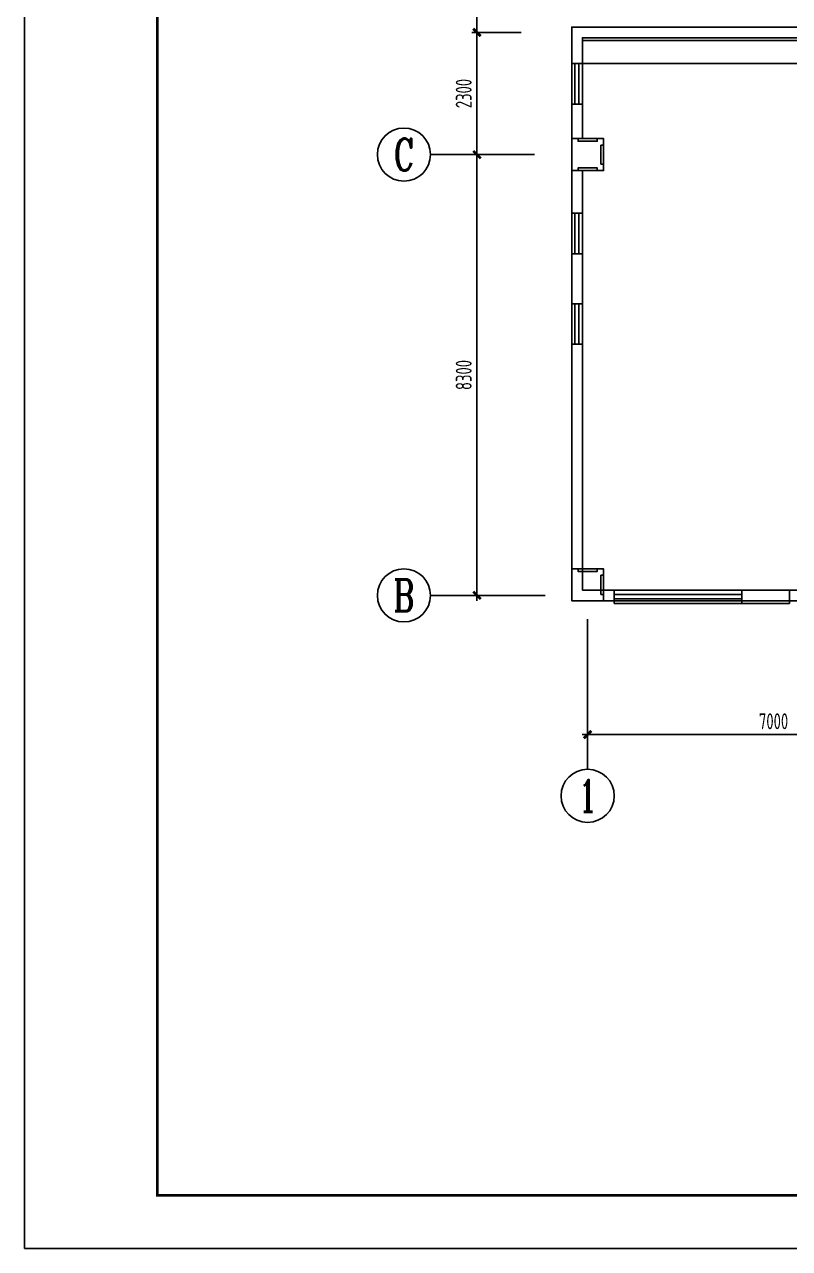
# Model space of a CAD drawing. Extents: x 428750 to 517850, y -31607 to 62245.
# Drawn here: x 428750 to 443153, y 20245 to 43293 of the extents above; entities that cross this region are included whole.
import ezdxf
from ezdxf.enums import TextEntityAlignment as Align

# ---------------------------------------------------------------- set-up
doc = ezdxf.new("R2010")
doc.units = 0
doc.header["$LTSCALE"] = 15
for name, color, linetype in [('BORDER', 7, 'Continuous'), ('图层1', 7, 'Continuous'), ('图层2', 3, 'Continuous'), ('图层5', 86, 'Continuous')]:
    doc.layers.add(name, color=color, linetype=linetype)
doc.styles.add('TSSD_Axis', font='Complex.shx', dxfattribs={"width": 0.7, "bigfont": 'hztxt.shx'})
doc.styles.add('TSSD_Dimension', font='Tssdeng.shx', dxfattribs={"width": 0.7, "bigfont": 'hztxt.shx'})
doc.dimstyles.new('TSSD_100_100', dxfattribs={"dimtxt": 300, "dimasz": 100, "dimexe": 100, "dimexo": 250, "dimgap": 100, "dimtad": 1, "dimdec": 0, "dimzin": 0, "dimdsep": 46, "dimtxsty": 'TSSD_Dimension', "dimblk": 'ARCHTICK', "dimcen": 0, "dimdle": 100, "dimclrt": 7, "dimadec": 0, "dimazin": 0, "dimtfac": 1, "dimtdec": 0, "dimtix": 1, "dimtmove": 2, "dimatfit": 3, "dimldrblk": 'ARCHTICK', "dimfxl": 1, "dimtolj": 1, "dimtzin": 0, "dimarcsym": 0})

# ---------------------------------------------------------------- blocks, each defined once
blk = doc.blocks.new('_ArchTick')
at = {"color": 0, "const_width": 0.5}
blk.add_lwpolyline([(-0.71, -0.71), (0.71, 0.71)], dxfattribs=at)
blk = doc.blocks.new('*D110')
at = {"layer": 'Defpoints', "color": 0}
for p in [(438352, 47443), (437269, 43143), (438352, 43143)]:
    blk.add_point(p, dxfattribs=at)
at = {"layer": '图层5', "color": 0, "lineweight": -2}
for p, q in [((437269, 47543), (437269, 43043)), ((438102, 47443), (437169, 47443)), ((438102, 43143), (437169, 43143))]:
    blk.add_line(p, q, dxfattribs=at)
at = {"layer": '图层5', "color": 0, "lineweight": -2, "xscale": 100, "yscale": 100, "zscale": 100}
for p, rotation in [((437269, 47443), 90), ((437269, 43143), 270)]:
    blk.add_blockref('_ArchTick', p, dxfattribs=dict(at, rotation=rotation))
at = {"layer": '图层5', "color": 7, "insert": (437019, 45293), "char_height": 300, "attachment_point": 5, "rotation": 90, "style": 'TSSD_Dimension'}
blk.add_mtext('\\A1;4300', dxfattribs=at)
blk = doc.blocks.new('*D113')
at = {"layer": 'Defpoints', "color": 0}
for p in [(439352, 32093), (446352, 31239), (439352, 29923)]:
    blk.add_point(p, dxfattribs=at)
at = {"layer": '图层5', "color": 0, "lineweight": -2}
for p, q in [((439352, 31843), (439352, 29823)), ((446352, 30989), (446352, 29823)), ((446452, 29923), (439252, 29923))]:
    blk.add_line(p, q, dxfattribs=at)
at = {"layer": '图层5', "color": 0, "lineweight": -2, "xscale": 100, "yscale": 100, "zscale": 100, "rotation": 180}
blk.add_blockref('_ArchTick', (439352, 29923), dxfattribs=at)
at = {"layer": '图层5', "color": 0, "lineweight": -2, "xscale": 100, "yscale": 100, "zscale": 100}
blk.add_blockref('_ArchTick', (446352, 29923), dxfattribs=at)
at = {"layer": '图层5', "color": 7, "insert": (442852, 30173), "char_height": 300, "attachment_point": 5, "style": 'TSSD_Dimension'}
blk.add_mtext('\\A1;7000', dxfattribs=at)
blk = doc.blocks.new('*D114')
at = {"layer": 'Defpoints', "color": 0}
for p in [(438352, 40843), (437269, 32543), (438552, 32543)]:
    blk.add_point(p, dxfattribs=at)
at = {"layer": '图层5', "color": 0, "lineweight": -2}
for p, q in [((438102, 40843), (437169, 40843)), ((437269, 40943), (437269, 32443)), ((438302, 32543), (437169, 32543))]:
    blk.add_line(p, q, dxfattribs=at)
at = {"layer": '图层5', "color": 0, "lineweight": -2, "xscale": 100, "yscale": 100, "zscale": 100}
for p, rotation in [((437269, 40843), 90), ((437269, 32543), 270)]:
    blk.add_blockref('_ArchTick', p, dxfattribs=dict(at, rotation=rotation))
at = {"layer": '图层5', "color": 7, "insert": (437019, 36693), "char_height": 300, "attachment_point": 5, "rotation": 90, "style": 'TSSD_Dimension'}
blk.add_mtext('\\A1;8300', dxfattribs=at)
blk = doc.blocks.new('*D119')
at = {"layer": 'Defpoints', "color": 0}
for p in [(438352, 43143), (437269, 40843), (438352, 40843)]:
    blk.add_point(p, dxfattribs=at)
at = {"layer": '图层5', "color": 0, "lineweight": -2}
for p, q in [((438102, 43143), (437169, 43143)), ((437269, 43243), (437269, 40743)), ((438102, 40843), (437169, 40843))]:
    blk.add_line(p, q, dxfattribs=at)
at = {"layer": '图层5', "color": 0, "lineweight": -2, "xscale": 100, "yscale": 100, "zscale": 100}
for p, rotation in [((437269, 43143), 90), ((437269, 40843), 270)]:
    blk.add_blockref('_ArchTick', p, dxfattribs=dict(at, rotation=rotation))
at = {"layer": '图层5', "color": 7, "insert": (437019, 41993), "char_height": 300, "attachment_point": 5, "rotation": 90, "style": 'TSSD_Dimension'}
blk.add_mtext('\\A1;2300', dxfattribs=at)

msp = doc.modelspace()

# ---------------------------------------------------------------- linework, layer by layer
at = {"elevation": 283.476}
msp.add_lwpolyline([(439252.412, 42555.522), (446202.412, 42555.522), (446202.412, 42993.089), (439252.412, 42993.089)], close=True, dxfattribs=at)
at = {"layer": 'BORDER', "elevation": 283.476}
msp.add_lwpolyline([(428750, 20245.151), (428750, 62245.151), (517850, 62245.151), (517850, 20245.151)], close=True, dxfattribs=at)
at = {"layer": 'BORDER', "const_width": 50, "elevation": 283.476}
msp.add_lwpolyline([(431250, 21245.151), (431250, 61245.151), (516850, 61245.151), (516850, 21245.151)], close=True, dxfattribs=at)
at = {"layer": '图层1'}
for p, q in [((439852.724, 32442.928, 283.476), (439852.724, 32642.928, 283.476)), ((443152.641, 32642.928, 283.476), (442252.724, 32642.928, 283.476)), ((442252.724, 32642.928, 283.476), (442252.724, 32442.928, 283.476)), ((443152.641, 32442.928, 283.476), (443152.641, 32642.928, 283.476)), ((439852.724, 32392.928, 283.476), (439852.724, 32442.928, 283.476)), ((442252.724, 32442.928, 283.476), (443152.641, 32442.928, 283.476)), ((442252.724, 32392.928, 283.476), (442252.724, 32442.928, 283.476)), ((443152.641, 32392.928, 283.476), (442252.724, 32392.928, 283.476)), ((443152.641, 32392.928, 283.476), (443152.641, 32442.928, 283.476))]:
    msp.add_line(p, q, dxfattribs=at)
at = {"layer": '图层1', "elevation": 283.476}
for points in [[(446252.412, 43293.089), (446252.412, 55643.089), (508952.412, 55643.089), (508952.412, 46942.884), (499802.412, 46942.884), (499802.412, 43243.089), (501652.412, 43243.089), (501652.412, 32443.089), (439052.412, 32443.089), (439052.412, 43243.089), (446202.412, 43243.089)], [(439252.412, 41143.089), (439252.412, 43043.089), (446202.412, 43043.089)], [(448902.412, 32643.089), (439252.412, 32643.089), (439252.412, 40543.089)]]:
    msp.add_lwpolyline(points, dxfattribs=at)
for points in [[(439052.412, 40543.089), (439652.412, 40543.089), (439652.412, 41143.089), (439052.412, 41143.089)], [(439172.309, 41143.089), (439172.309, 41093.089), (439532.514, 41093.089), (439532.514, 41143.089)], [(439602.412, 41023.191), (439652.412, 41023.191), (439652.412, 40662.986), (439602.412, 40662.986)], [(439172.309, 40543.089), (439172.309, 40593.089), (439532.514, 40593.089), (439532.514, 40543.089)], [(439052.412, 33043.089), (439652.412, 33043.089), (439652.412, 32443.089), (439052.412, 32443.089)], [(439172.309, 33043.089), (439172.309, 32993.089), (439532.514, 32993.089), (439532.514, 33043.089)], [(439602.412, 32562.986), (439652.412, 32562.986), (439652.412, 32923.191), (439602.412, 32923.191)]]:
    msp.add_lwpolyline(points, close=True, dxfattribs=at)
at = {"layer": '图层2'}
for p, q in [((442252.724, 32642.928, 283.476), (439852.724, 32642.928, 283.476)), ((439852.724, 32642.928, 283.476), (439852.724, 32392.928, 283.476)), ((439852.724, 32559.595, 283.476), (442252.724, 32559.595, 283.476)), ((442252.724, 32642.928, 283.476), (442252.724, 32392.928, 283.476)), ((439852.724, 32476.261, 283.476), (442252.724, 32476.261, 283.476)), ((442252.724, 32392.928, 283.476), (439852.724, 32392.928, 283.476))]:
    msp.add_line(p, q, dxfattribs=at)
at = {"layer": '图层2', "elevation": 283.476}
for points in [[(439052.412, 42555.522), (439252.412, 42555.522), (439252.412, 41793.385), (439052.412, 41793.385)], [(439110.843, 42555.522), (439186.896, 42555.522), (439186.896, 41793.385), (439110.843, 41793.385)], [(439052.412, 39739.248), (439252.412, 39739.248), (439252.412, 38977.112), (439052.412, 38977.112)], [(439110.843, 39739.248), (439186.896, 39739.248), (439186.896, 38977.112), (439110.843, 38977.112)], [(439052.412, 38034.157), (439252.412, 38034.157), (439252.412, 37272.021), (439052.412, 37272.021)], [(439110.843, 38034.157), (439186.896, 38034.157), (439186.896, 37272.021), (439110.843, 37272.021)]]:
    msp.add_lwpolyline(points, close=True, dxfattribs=at)
at = {"layer": '图层5'}
for p, q in [((438352.412, 40843.089, 283.476), (436393.143, 40843.089, 283.476)), ((438552.412, 32543.089, 283.476), (436393.143, 32543.089, 283.476)), ((439352.412, 32093.089, 283.476), (439352.412, 29268.848, 283.476))]:
    msp.add_line(p, q, dxfattribs=at)
at = {"layer": '图层5', "color": 0, "linetype": 'ByBlock', "lineweight": -2}
for centre in [(435893.143, 40843.089, 283.476), (435893.143, 32543.089, 283.476), (439352.412, 28768.848, 283.476)]:
    msp.add_circle(centre, 500, dxfattribs=at)

# ---------------------------------------------------------------- texts
at = {"layer": '图层5', "color": 0, "linetype": 'ByBlock', "lineweight": -2, "style": 'TSSD_Axis', "width": 0.7}
for tag, p in [('C', (435893.143, 40843.089, 283.476)), ('B', (435893.143, 32543.089, 283.476)), ('1', (439352.412, 28768.848, 283.476))]:
    msp.add_attdef(tag, text='A', height=600, dxfattribs=at).set_placement(p, align=Align.MIDDLE_CENTER)

# ---------------------------------------------------------------- dimensions: what is measured, and where the dimension line sits
at = {"layer": '图层5'}
for base, p1, p2, angle, picture, middle in [((437269.164, 43143.089, 283.476), (438352.412, 47443.089, 283.476), (438352.412, 43143.089, 283.476), 90, '*D110', (437019.164, 45293.089, 283.476)), ((437269.164, 40843.089, 283.476), (438352.412, 43143.089, 283.476), (438352.412, 40843.089, 283.476), 90, '*D119', (437019.164, 41993.089, 283.476)), ((437269.164, 32543.089, 283.476), (438352.412, 40843.089, 283.476), (438552.412, 32543.089, 283.476), 90, '*D114', (437019.164, 36693.089, 283.476)), ((439352.412, 29923.074, 283.476), (446352.412, 31239.186, 283.476), (439352.412, 32093.089, 283.476), 180, '*D113', (442852.412, 30173.074, 283.476))]:
    dim = msp.add_linear_dim(base=base, p1=p1, p2=p2, angle=angle, dimstyle='TSSD_100_100', dxfattribs=at)
    dim.commit()
    dim.dimension.update_dxf_attribs({"geometry": picture, "text_midpoint": middle})

doc.saveas('drawing.dxf')
